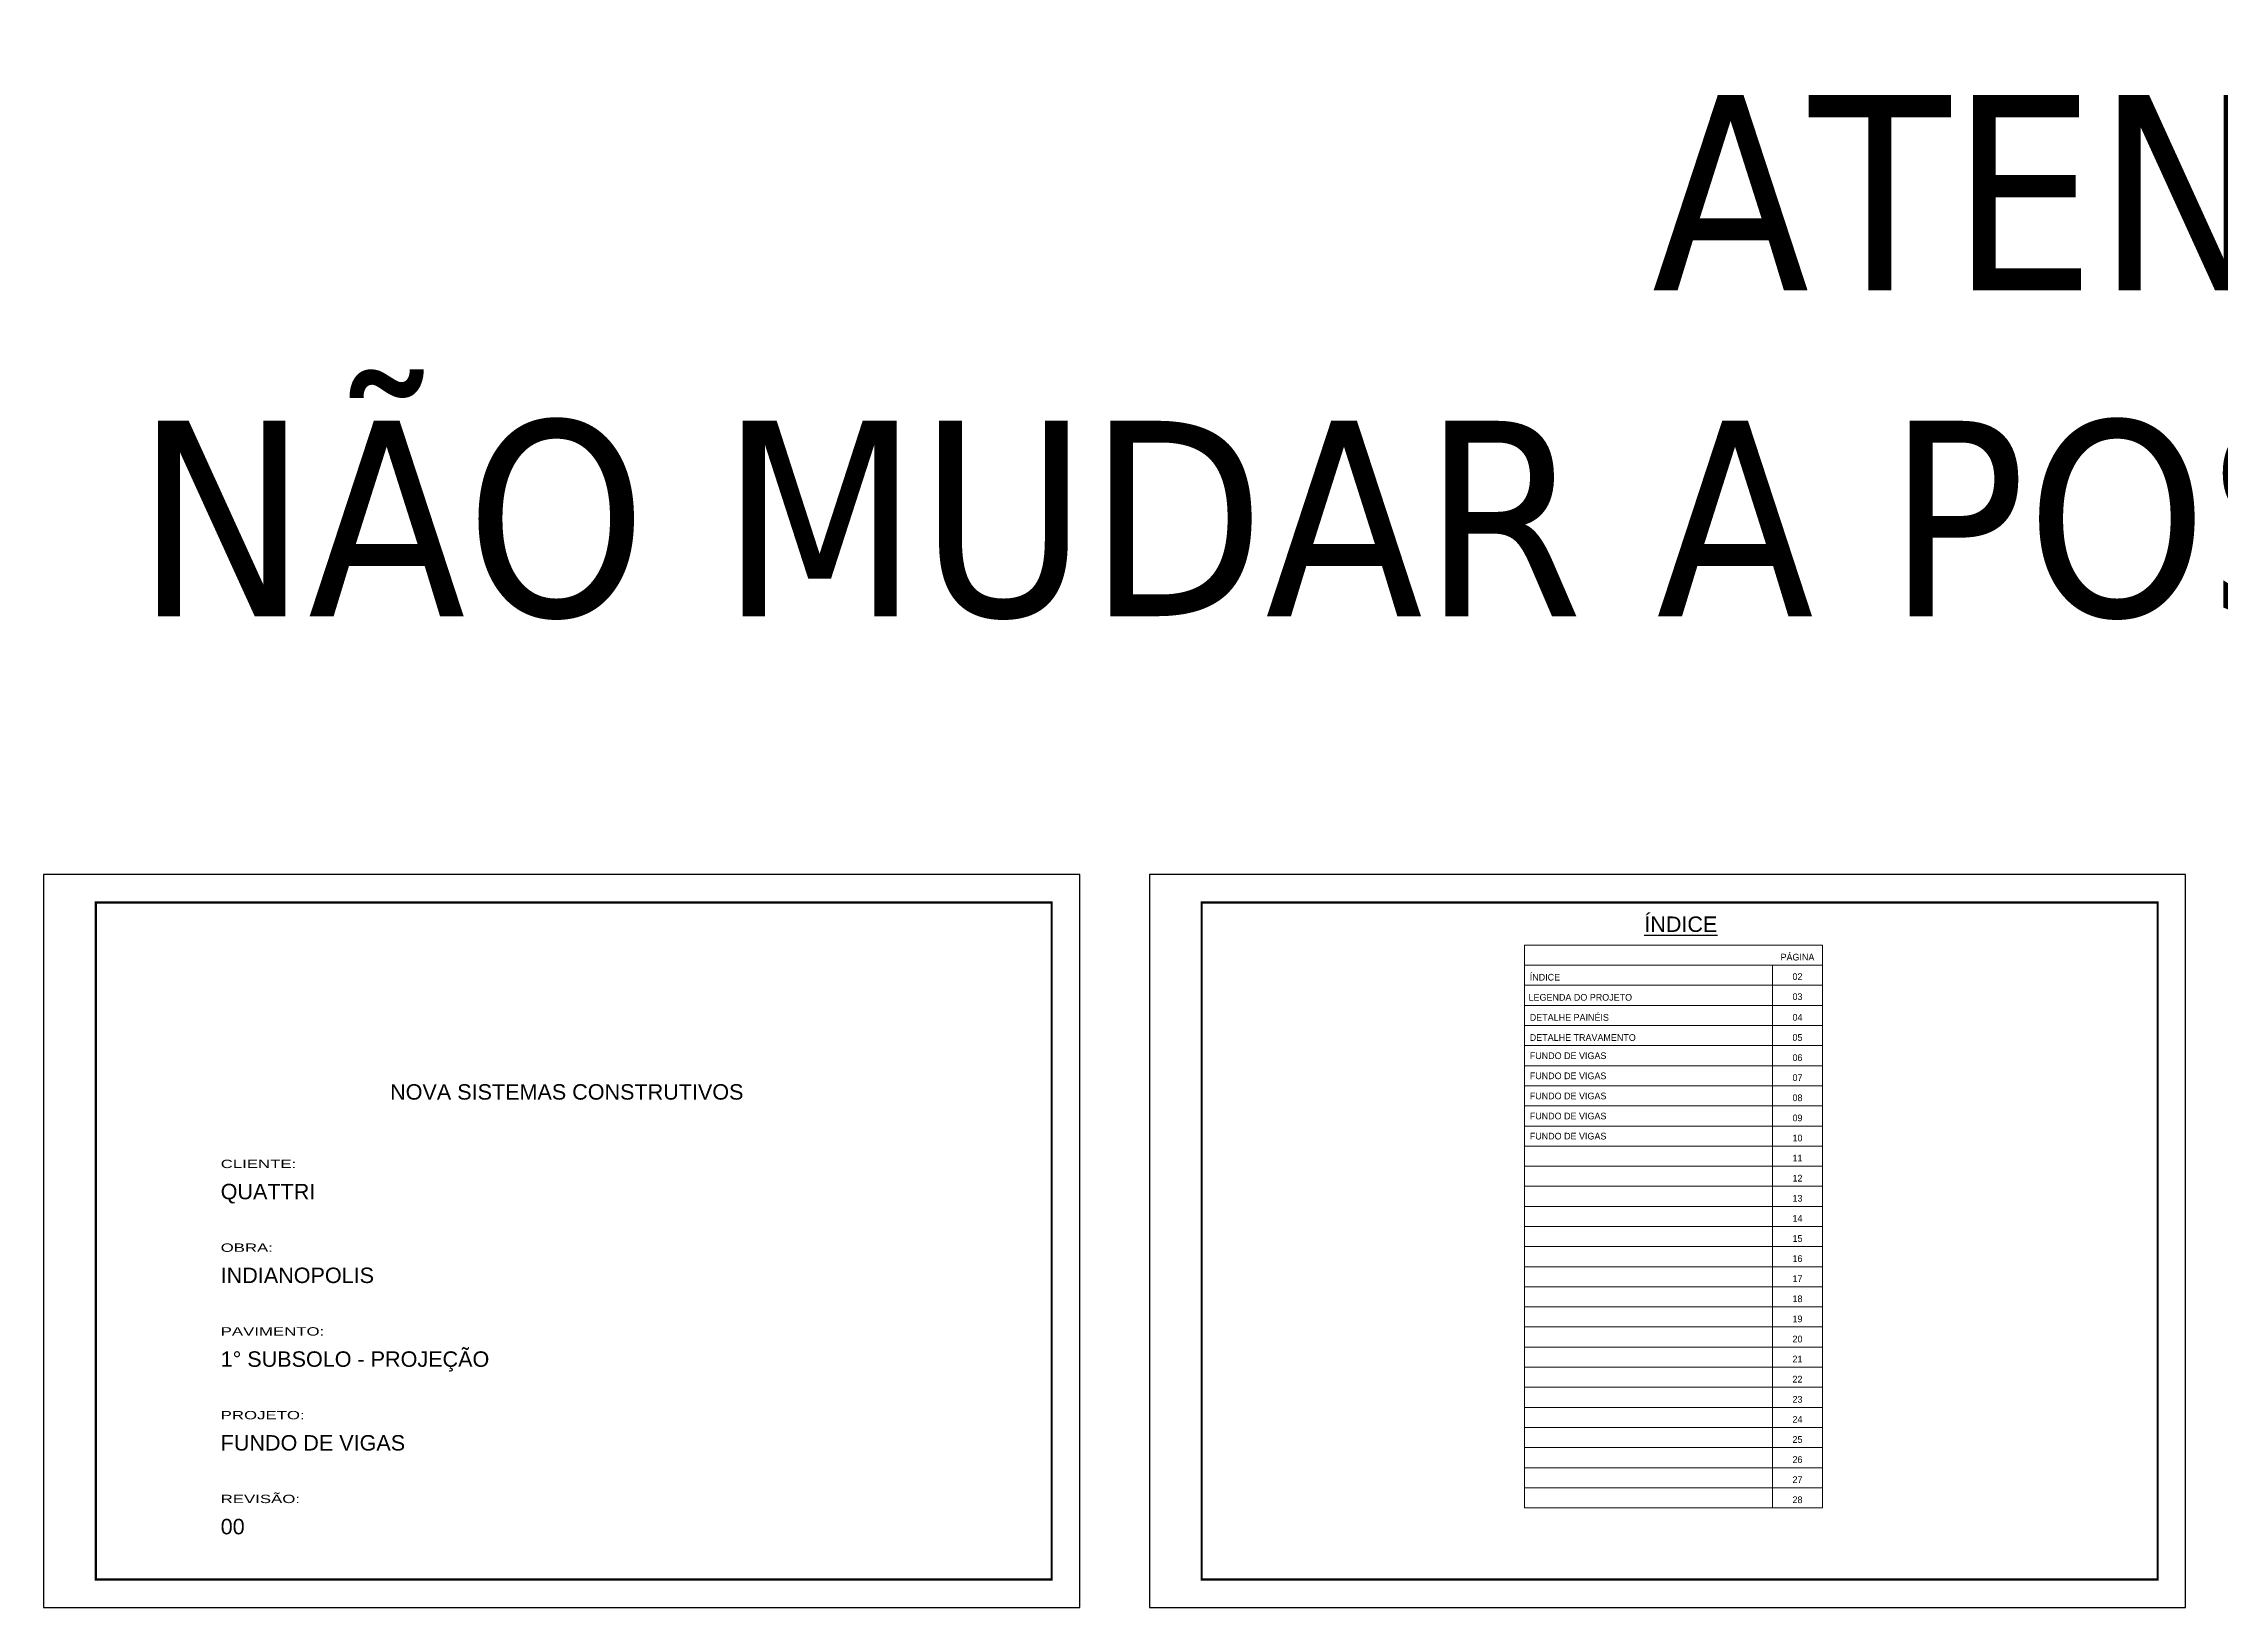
# Model space of a CAD drawing. Header units: millimetres. Extents: x 2012 to 8337, y 304 to 4842.
# Drawn here: x 2012 to 5132, y 2601 to 4842 of the extents above; entities that cross this region are included whole.
import ezdxf
from ezdxf.enums import TextEntityAlignment as Align

# ---------------------------------------------------------------- set-up
doc = ezdxf.new("R2010")
doc.units = ezdxf.units.MM
doc.layers.add('CARIMBO', color=255, linetype='Continuous', lineweight=9)
doc.layers.add('Folhas', color=255, linetype='Continuous', lineweight=9)
doc.layers.add('Laje_Perimetro', color=7, linetype='Continuous', plot=False)
doc.styles.add('arial', font='arial.ttf')
doc.styles.add('TAHOMA', font='tahoma.ttf')
doc.styles.add('Tecnologia', font='')
doc.styles.get('Tecnologia').set_extended_font_data('Forgotten Futurist')

msp = doc.modelspace()

# ---------------------------------------------------------------- linework, layer by layer
at = {"layer": 'CARIMBO'}
for p, q in [((4134.38, 3550.31), (4561.46, 3550.31)), ((4134.38, 3550.31), (4561.46, 3550.31)), ((4134.38, 3550.31), (4134.38, 2744.02)), ((4561.46, 3550.31), (4561.46, 2744.02)), ((4134.38, 3521.51), (4561.46, 3521.51)), ((4134.38, 3521.51), (4561.46, 3521.51)), ((4134.38, 3521.51), (4561.46, 3521.51)), ((4489.64, 3521.51), (4489.64, 2744.02)), ((4134.38, 3492.72), (4561.46, 3492.72)), ((4134.38, 3463.92), (4561.46, 3463.92)), ((4134.38, 3435.12), (4561.46, 3435.12)), ((4134.38, 3406.33), (4561.46, 3406.33)), ((4134.38, 3377.53), (4561.46, 3377.53)), ((4134.38, 3348.74), (4561.46, 3348.74)), ((4134.38, 3319.94), (4561.46, 3319.94)), ((4134.38, 3291.14), (4561.46, 3291.14)), ((4134.38, 3262.35), (4561.46, 3262.35)), ((4134.38, 3233.55), (4561.46, 3233.55)), ((4134.38, 3204.75), (4561.46, 3204.75)), ((4134.38, 3175.96), (4561.46, 3175.96)), ((4134.38, 3147.16), (4561.46, 3147.16)), ((4134.38, 3118.37), (4561.46, 3118.37)), ((4134.38, 3089.57), (4561.46, 3089.57)), ((4134.38, 3060.77), (4561.46, 3060.77)), ((4134.38, 3031.98), (4561.46, 3031.98)), ((4134.38, 3003.18), (4561.46, 3003.18)), ((4134.38, 2974.39), (4561.46, 2974.39)), ((4134.38, 2945.59), (4561.46, 2945.59)), ((4134.38, 2916.79), (4561.46, 2916.79)), ((4134.38, 2888), (4561.46, 2888)), ((4134.38, 2859.2), (4561.46, 2859.2)), ((4134.38, 2830.4), (4561.46, 2830.4)), ((4134.38, 2801.61), (4561.46, 2801.61)), ((4134.38, 2772.81), (4561.46, 2772.81)), ((4134.38, 2744.02), (4561.46, 2744.02))]:
    msp.add_line(p, q, dxfattribs=at)
at = {"layer": 'Folhas'}
for points in [[(2011.78, 2601.36), (3496.78, 2601.36), (3496.78, 3651.36), (2011.78, 3651.36)], [(3596.78, 2601.36), (5081.78, 2601.36), (5081.78, 3651.36), (3596.78, 3651.36)]]:
    msp.add_lwpolyline(points, close=True, dxfattribs=at)
at = {"layer": 'Folhas', "color": 30, "const_width": 3}
for points in [[(2086.78, 2641.36), (3456.78, 2641.36), (3456.78, 3611.36), (2086.78, 3611.36)], [(2086.78, 2641.36), (3456.78, 2641.36), (3456.78, 3611.36), (2086.78, 3611.36)], [(3671.78, 2641.36), (5041.78, 2641.36), (5041.78, 3611.36), (3671.78, 3611.36)]]:
    msp.add_lwpolyline(points, close=True, dxfattribs=at)
at = {"layer": 'Laje_Perimetro'}
for points in [[(3496.78, 3651.36), (2011.78, 3651.36), (2011.78, 2601.36), (3496.78, 2601.36)], [(5081.78, 3651.36), (3596.78, 3651.36), (3596.78, 2601.36), (5081.78, 2601.36)]]:
    msp.add_lwpolyline(points, close=True, dxfattribs=at)

# ---------------------------------------------------------------- texts
at = {"color": 0, "linetype": 'Continuous', "ltscale": 5, "style": 'arial'}
msp.add_text('%%UÍNDICE', height=22.118, dxfattribs=at).set_placement((4358.37, 3569.21), align=Align.CENTER)
for s, height, p in [('NOVA SISTEMAS CONSTRUTIVOS', 22.1184, (2508.52, 3328.93)), ('QUATTRI', 22.118, (2265.68, 3186.16)), ('INDIANOPOLIS', 22.1184, (2265.68, 3066.16)), ('1° SUBSOLO - PROJEÇÃO', 22.1184, (2265.68, 2946.16)), ('FUNDO DE VIGAS', 22.1184, (2265.68, 2826.16)), ('00', 22.118, (2265.68, 2706.16))]:
    msp.add_text(s, height=height, dxfattribs=at).set_placement(p)
at = {"layer": 'CARIMBO', "style": 'Tecnologia'}
for s, p in [('PÁGINA', (4525.55, 3528.32)), ('02', (4525.55, 3500.49)), ('03', (4525.55, 3471.69)), ('04', (4525.55, 3441.93)), ('05', (4525.55, 3413.14)), ('06', (4525.55, 3384.34)), ('07', (4525.55, 3355.54)), ('08', (4525.55, 3326.75)), ('09', (4525.55, 3297.95)), ('10', (4525.55, 3269.15)), ('11', (4525.55, 3240.36)), ('12', (4525.55, 3211.56)), ('13', (4525.55, 3182.77)), ('14', (4525.55, 3153.97)), ('15', (4525.55, 3125.17)), ('16', (4525.55, 3096.38)), ('17', (4525.55, 3067.58)), ('18', (4525.55, 3038.78)), ('19', (4525.55, 3009.99)), ('20', (4525.55, 2981.19)), ('21', (4525.55, 2952.4)), ('22', (4525.55, 2923.6)), ('23', (4525.55, 2894.8)), ('24', (4525.55, 2866.01)), ('25', (4525.55, 2837.21)), ('26', (4525.55, 2808.41)), ('27', (4525.55, 2779.62)), ('28', (4525.55, 2750.82))]:
    msp.add_text(s, height=9.599, dxfattribs=at).set_placement(p, align=Align.CENTER)
for s, height, p in [('ÍNDICE', 9.599, (4141.87, 3499.52)), ('LEGENDA DO PROJETO', 9.5987, (4140.17, 3470.73)), ('DETALHE PAINÉIS', 9.5987, (4141.87, 3441.93)), ('DETALHE TRAVAMENTO', 9.5987, (4141.87, 3413.14)), ('FUNDO DE VIGAS', 9.5987, (4141.87, 3387.02)), ('FUNDO DE VIGAS', 9.5987, (4141.87, 3358.22)), ('FUNDO DE VIGAS', 9.5987, (4141.87, 3329.42)), ('FUNDO DE VIGAS', 9.5987, (4141.87, 3300.63)), ('FUNDO DE VIGAS', 9.5987, (4141.87, 3271.83))]:
    msp.add_text(s, height=height, dxfattribs=at).set_placement(p)
at = {"layer": 'Defpoints', "insert": (5249.28, 4357.92), "char_height": 280, "attachment_point": 5, "style": 'TAHOMA'}
msp.add_mtext('{\\C1;ATENÇÃO!!\\PNÃO MUDAR A POSIÇÃO DAS FOLHAS}', dxfattribs=at)
at = {"layer": 'Folhas', "color": 30, "style": 'Tecnologia', "width": 1.5}
for s, p in [('CLIENTE:', (2265.68, 3230.87)), ('OBRA:', (2265.68, 3110.87)), ('PAVIMENTO:', (2265.68, 2990.87)), ('PROJETO:', (2265.68, 2870.87)), ('REVISÃO:', (2265.68, 2750.87))]:
    msp.add_text(s, height=12, dxfattribs=at).set_placement(p)

doc.saveas('drawing.dxf')
